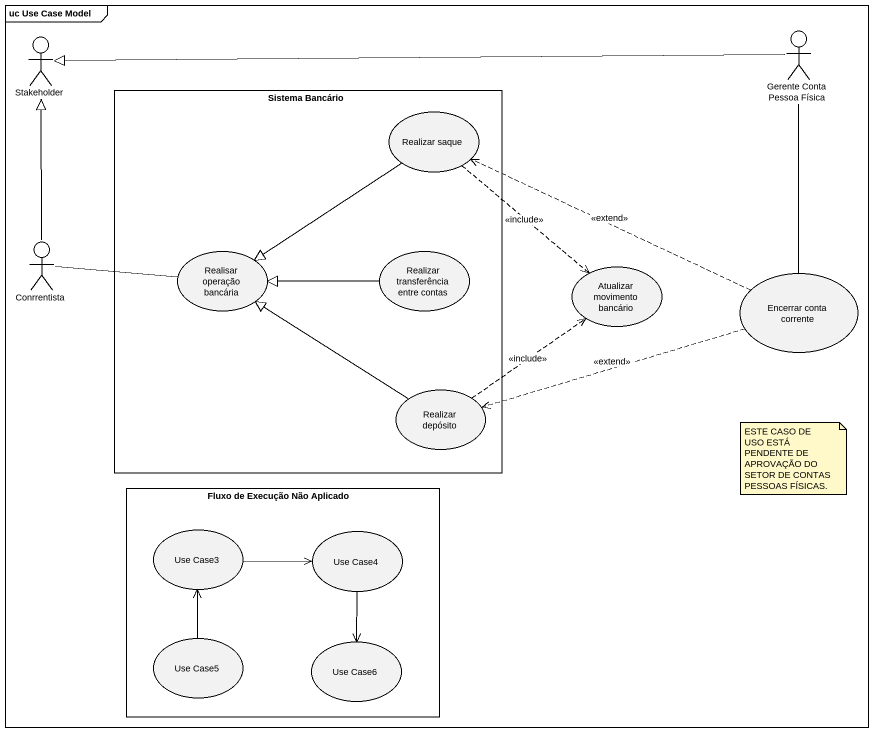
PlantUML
@startuml
mainframe uc Use Case Model
actor Stakeholder
actor "Gerente Conta Pessoa Física" as Gerente_Conta_Pessoa_Física
rectangle "Sistema Bancário" as Sistema_Bancário {
  usecase "Realizar saque" as Realizar_saque
  usecase "Realisar operação bancária" as Realisar_operação_bancária
  usecase "Realizar transferência entre contas" as Realizar_transferência
  usecase "Realizar depósito" as Realizar_depósito
}
actor Conrrentista
usecase "Atualizar movimento bancário" as Atualizar_movimento_bancário
usecase "Encerrar conta corrente" as Encerrar_conta_corrente
rectangle "Fluxo de Execução Não Aplicado" as Fluxo_de_Execução_Não {
  usecase "Use Case3" as Use_Case3
  usecase "Use Case4" as Use_Case4
  usecase "Use Case5" as Use_Case5
  usecase "Use Case6" as Use_Case6
}
Gerente_Conta_Pessoa_Física -left-|> Stakeholder
Realizar_saque --|> Realisar_operação_bancária
Realizar_saque ..> Atualizar_movimento_bancário : <<include>>
Conrrentista -up-|> Stakeholder
Realisar_operação_bancária -left- Conrrentista
Realizar_transferência -left-|> Realisar_operação_bancária
Encerrar_conta_corrente -up- Gerente_Conta_Pessoa_Física
Encerrar_conta_corrente .left.> Realizar_saque : <<extend>>
Encerrar_conta_corrente .left.> Realizar_depósito : <<extend>>
Realizar_depósito -up-|> Realisar_operação_bancária
Realizar_depósito .up.> Atualizar_movimento_bancário : <<include>>
Use_Case3 -right-> Use_Case4
Use_Case3 <-- Use_Case5
Use_Case6 <-up- Use_Case4
note as N1
  ESTE CASO DE USO ESTÁ PENDENTE DE APROVAÇÃO DO SETOR DE CONTAS PESSOAS FÍSICAS.
end note
@enduml
